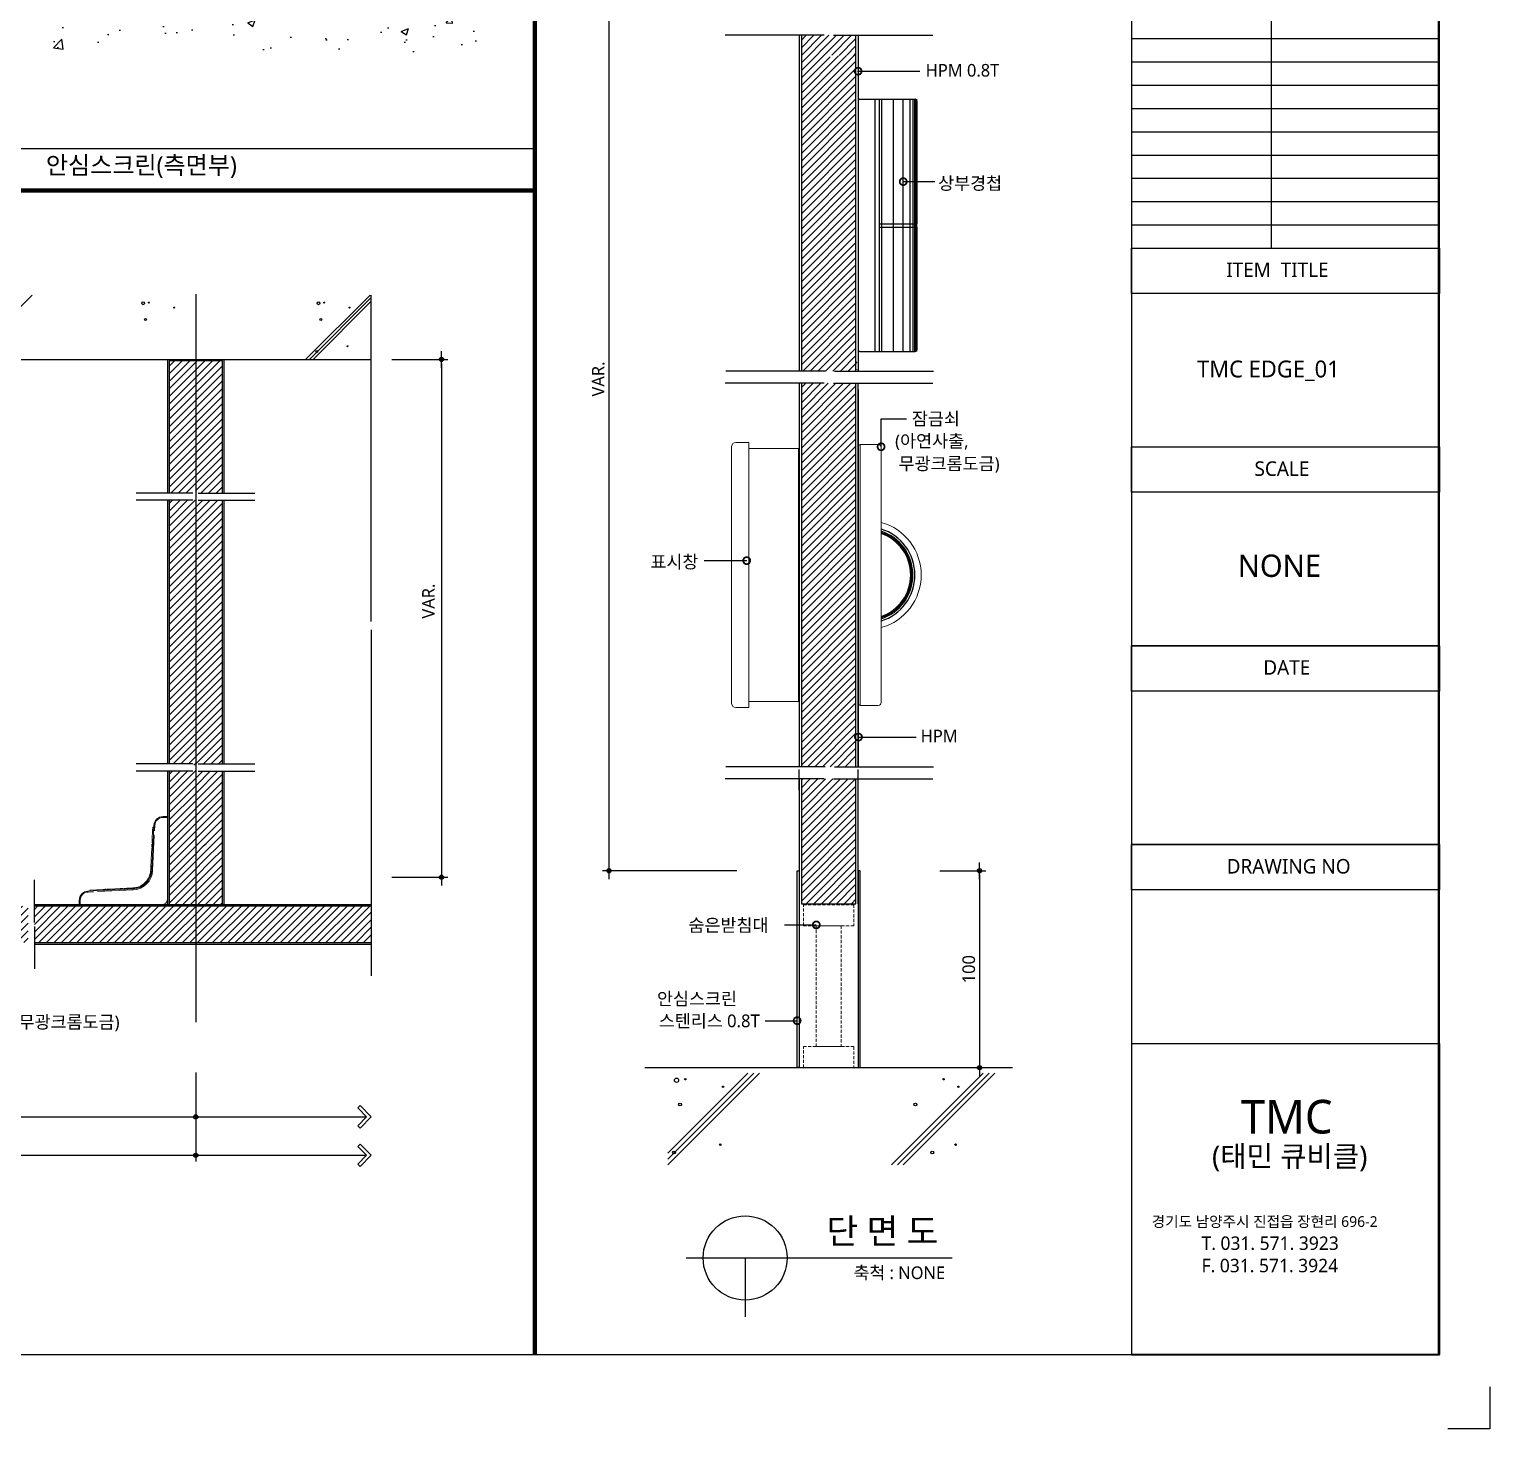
# Model space of a CAD drawing. Extents: x -256 to 8104, y -176 to 5714.
# Drawn here: x 4629 to 8104, y -176 to 3153 of the extents above; entities that cross this region are included whole.
import ezdxf
from ezdxf.enums import TextEntityAlignment as Align

# ---------------------------------------------------------------- set-up
doc = ezdxf.new("R2010")
doc.units = 0
doc.header["$LTSCALE"] = 30
doc.linetypes.add('CEN', pattern=[62, 60, -1, 0, -1])
doc.linetypes.add('HIDDEN', pattern=[0.375, 0.25, -0.125])
doc.layers.get('0').update_dxf_attribs({"linetype": 'CONTINUOUS'})
doc.layers.get('DEFPOINTS').update_dxf_attribs({"linetype": 'CONTINUOUS'})
for name, color, linetype in [('C', 2, 'CONTINUOUS'), ('curior-0Line', 252, 'CONTINUOUS'), ('DIM', 7, 'CONTINUOUS'), ('HAT', 8, 'CONTINUOUS'), ('HID', 9, 'HIDDEN'), ('TIT', 3, 'CONTINUOUS'), ('경첩', 4, 'CONTINUOUS'), ('문자', 3, 'CONTINUOUS'), ('부자재', 4, 'CONTINUOUS'), ('잠금쇠(회전형)', 4, 'CONTINUOUS'), ('중심선', 1, 'CEN'), ('치수', 1, 'CONTINUOUS'), ('판넬', 2, 'CONTINUOUS'), ('해치', 8, 'CONTINUOUS')]:
    doc.layers.add(name, color=color, linetype=linetype)
doc.styles.add('돋움', font='malgun.ttf')
doc.dimstyles.new('10', dxfattribs={"dimscale": 10, "dimtxt": 3, "dimasz": 1, "dimexe": 1.5, "dimexo": 2, "dimgap": 1, "dimtad": 1, "dimdec": 0, "dimlunit": 6, "dimtxsty": '돋움', "dimblk": 'DIMDOT', "dimcen": -1, "dimdle": 1.5, "dimclrt": 3, "dimazin": 3, "dimtfac": 1, "dimtdec": 0, "dimtix": 1, "dimtmove": 2, "dimatfit": 3, "dimldrblk": 'DIMDOT', "dimarcsym": 0})
pattern_1 = [(45, (-3595.196, 5260.556), (-8.980256, 8.980256), [])]
pattern_2 = [(45, (-3655.78, 5352.629), (-8.980256, 8.980256), [])]

# ---------------------------------------------------------------- blocks, each defined once
blk = doc.blocks.new('DIMDOT')
at = {"linetype": 'Continuous'}
blk.add_line((-2, 0), (2, 0), dxfattribs=at)
for radius in [0.5, 0.25]:
    blk.add_circle((0, 0), radius, dxfattribs=at)
blk = doc.blocks.new('*D61')
at = {"layer": 'DEFPOINTS', "color": 0}
for p in [(11058.6, 8926.7), (10734.6, 6587.7), (11058.6, 6587.7)]:
    blk.add_point(p, dxfattribs=at)
at = {"layer": 'DIM', "color": 0, "lineweight": -2, "ltscale": 10}
for p, q in [((11038.6, 8926.7), (10719.6, 8926.7)), ((10734.6, 8916.7), (10734.6, 6597.7)), ((11038.6, 6587.7), (10719.6, 6587.7))]:
    blk.add_line(p, q, dxfattribs=at)
at = {"layer": 'DIM', "color": 0, "lineweight": -2, "xscale": 10, "yscale": 10, "zscale": 10}
for p, rotation in [((10734.6, 8926.7), 90), ((10734.6, 6587.7), 270)]:
    blk.add_blockref('DIMDOT', p, dxfattribs=dict(at, rotation=rotation))
at = {"layer": 'DIM', "color": 3, "insert": (10709.3, 7757.2), "char_height": 30, "attachment_point": 5, "rotation": 90, "style": '돋움'}
blk.add_mtext('VAR.', dxfattribs=at)
blk = doc.blocks.new('A$C13EB2441')
for p, q in [((0.837, 7.375), (0.837, 14.115)), ((0.837, 6.74), (0.837, 0))]:
    blk.add_line(p, q)
blk = doc.blocks.new('_DOTSMALL')
at = {"color": 0, "linetype": 'ByBlock', "const_width": 0.5}
blk.add_lwpolyline([(-0.0625, 0, 1), (0.0625, 0, 1)], format="xyb", close=True, dxfattribs=at)
blk = doc.blocks.new('A$C63EC304E')
at = {"layer": '치수', "color": 1, "xscale": 2.5, "yscale": 2.5, "zscale": 2.5, "rotation": 234.3098741996962}
blk.add_blockref('_DOTSMALL', (0.31, 0.31), dxfattribs=at)
blk = doc.blocks.new('A$C2BC9653E')
at = {"layer": '치수', "xscale": 0.3333333333333333, "yscale": 0.3333333333333333, "zscale": 0.3333333333333333}
blk.add_blockref('A$C63EC304E', (0, 0), dxfattribs=at)
blk = doc.blocks.new('A$C7FC71301')
at = {"layer": '치수', "rotation": 180}
blk.add_blockref('A$C2BC9653E', (0.208, 0.208), dxfattribs=at)
blk = doc.blocks.new('A$C4A20372B')
at = {"layer": '치수'}
blk.add_blockref('A$C7FC71301', (0, 0), dxfattribs=at)
blk = doc.blocks.new('A$C566469F5')
at = {"layer": '치수'}
blk.add_blockref('A$C4A20372B', (0, 0), dxfattribs=at)
blk = doc.blocks.new('A$C7E317CD4')
at = {"layer": '해치', "xscale": 2, "yscale": 2, "zscale": 2}
blk.add_blockref('A$C566469F5', (0, 0), dxfattribs=at)
blk = doc.blocks.new('A$C601D7F27')
at = {"layer": '치수'}
blk.add_blockref('A$C7E317CD4', (0, 0), dxfattribs=at)
blk = doc.blocks.new('A$C38802C08')
at = {"layer": '치수'}
blk.add_blockref('A$C601D7F27', (0, 0), dxfattribs=at)
blk = doc.blocks.new('*D62')
at = {"layer": 'DEFPOINTS', "color": 0}
for p in [(11502.1, 6587.7), (11502.1, 6119.4), (11616.4, 6119.4)]:
    blk.add_point(p, dxfattribs=at)
at = {"layer": 'DIM', "color": 0, "lineweight": -2, "ltscale": 10}
for p, q in [((11522.1, 6587.7), (11631.4, 6587.7)), ((11616.4, 6577.7), (11616.4, 6129.4)), ((11522.1, 6119.4), (11631.4, 6119.4))]:
    blk.add_line(p, q, dxfattribs=at)
at = {"layer": 'DIM', "color": 0, "lineweight": -2, "xscale": 10, "yscale": 10, "zscale": 10}
for p, rotation in [((11616.4, 6587.7), 90), ((11616.4, 6119.4), 270)]:
    blk.add_blockref('DIMDOT', p, dxfattribs=dict(at, rotation=rotation))
at = {"layer": 'DIM', "color": 3, "insert": (11590.8, 6353.6), "char_height": 30, "attachment_point": 5, "rotation": 90, "style": '돋움'}
blk.add_mtext('100', dxfattribs=at)
blk = doc.blocks.new('*D67')
at = {"layer": 'DEFPOINTS', "color": 0}
for p in [(4997.6, 6128.1), (9751.5, 6128.1), (9751.5, 5911)]:
    blk.add_point(p, dxfattribs=at)
at = {"layer": 'DIM', "color": 0, "lineweight": -2, "ltscale": 10}
for p, q in [((4997.6, 6108.1), (4997.6, 5896)), ((9751.5, 6108.1), (9751.5, 5896)), ((5007.6, 5911), (9741.5, 5911))]:
    blk.add_line(p, q, dxfattribs=at)
at = {"layer": 'DIM', "color": 0, "lineweight": -2, "xscale": 10, "yscale": 10, "zscale": 10, "rotation": 180}
blk.add_blockref('DIMDOT', (4997.6, 5911), dxfattribs=at)
at = {"layer": 'DIM', "color": 0, "lineweight": -2, "xscale": 10, "yscale": 10, "zscale": 10}
blk.add_blockref('DIMDOT', (9751.5, 5911), dxfattribs=at)
at = {"layer": 'DIM', "color": 3, "insert": (7374.6, 5940.6), "char_height": 30, "attachment_point": 5, "style": '돋움'}
blk.add_mtext('설계치수', dxfattribs=at)
blk = doc.blocks.new('*D68')
at = {"layer": 'DEFPOINTS', "color": 0}
for p in [(8600.7, 6128.1), (9751.5, 6128.1), (9751.5, 6002.4)]:
    blk.add_point(p, dxfattribs=at)
at = {"layer": 'DIM', "color": 0, "lineweight": -2, "ltscale": 10}
for p, q in [((8600.7, 6108.1), (8600.7, 5987.4)), ((9751.5, 6108.1), (9751.5, 5987.4)), ((8610.7, 6002.4), (9741.5, 6002.4))]:
    blk.add_line(p, q, dxfattribs=at)
at = {"layer": 'DIM', "color": 0, "lineweight": -2, "xscale": 10, "yscale": 10, "zscale": 10, "rotation": 180}
blk.add_blockref('DIMDOT', (8600.7, 6002.4), dxfattribs=at)
at = {"layer": 'DIM', "color": 0, "lineweight": -2, "xscale": 10, "yscale": 10, "zscale": 10}
blk.add_blockref('DIMDOT', (9751.5, 6002.4), dxfattribs=at)
at = {"layer": 'DIM', "color": 3, "insert": (9176.1, 6032.1), "char_height": 30, "attachment_point": 5, "style": '돋움'}
blk.add_mtext('설계치수', dxfattribs=at)
blk = doc.blocks.new('*D70')
at = {"layer": 'DEFPOINTS', "color": 0}
for p in [(10198.4, 7803.8), (10198.4, 6572.4), (10336.2, 6572.4)]:
    blk.add_point(p, dxfattribs=at)
at = {"layer": 'DIM', "color": 0, "lineweight": -2, "ltscale": 10}
for p, q in [((10218.4, 7803.8), (10351.2, 7803.8)), ((10336.2, 7793.8), (10336.2, 6582.4)), ((10218.4, 6572.4), (10351.2, 6572.4))]:
    blk.add_line(p, q, dxfattribs=at)
at = {"layer": 'DIM', "color": 0, "lineweight": -2, "xscale": 10, "yscale": 10, "zscale": 10}
for p, rotation in [((10336.2, 7803.8), 90), ((10336.2, 6572.4), 270)]:
    blk.add_blockref('DIMDOT', p, dxfattribs=dict(at, rotation=rotation))
at = {"layer": 'DIM', "color": 3, "insert": (10305.4, 7229), "char_height": 30, "attachment_point": 5, "rotation": 90, "style": '돋움'}
blk.add_mtext('VAR.', dxfattribs=at)
blk = doc.blocks.new('A$C06B31977')
for p, q in [((1.26, 11.06), (1.26, 21.17)), ((1.26, 10.11), (1.26, 0))]:
    blk.add_line(p, q)
blk = doc.blocks.new('EDGE_01', base_point=(4726.3, 5436.3))
at = {"layer": 'HAT'}
h = blk.add_hatch(dxfattribs=at)
h.set_pattern_fill('ANSI31', color=256, scale=4, style=0)
h.set_pattern_definition(pattern_1)
edge = h.paths.add_edge_path()
edge.add_line((11322.4, 8525.9), (11263, 8525.9))
edge.add_arc((11260.9, 8525.9), 2.08, -54.3099, 0, ccw=False)
edge.add_arc((11260.9, 8525.9), 2.08, 125.6901, 305.6901, ccw=False)
edge.add_arc((11260.9, 8525.9), 2.08, 0, 125.6901, ccw=False)
edge.add_line((11263, 8525.9), (11322.4, 8525.9))
edge.add_line((11322.4, 8525.9), (11322.4, 8574.7))
edge.add_line((11322.4, 8574.7), (11312.2, 8574.7))
edge.add_spline(control_points=[(11309.3, 8566.9), (11310.3, 8569.5), (11311.2, 8572.1), (11312.2, 8574.7)], knot_values=[0, 0, 0, 0, 0.152076, 0.152076, 0.152076, 0.152076], degree=3, periodic=0)
edge.add_line((11312.2, 8574.7), (11257.4, 8574.7))
edge.add_line((11257.4, 8574.7), (11257.4, 7776.1))
edge.add_line((11257.4, 7776.1), (11314.1, 7776.1))
edge.add_spline(control_points=[(11314.1, 7776.1), (11317.3, 7784.9), (11320.3, 7792.7), (11322.4, 7796.5)], knot_values=[0.152076, 0.152076, 0.152076, 0.152076, 0.673721, 0.673721, 0.673721, 0.673721], degree=3, periodic=0)
edge.add_spline(control_points=[(11324.8, 7776.1), (11325.4, 7786.2), (11326.4, 7801.5), (11323.5, 7798.5), (11322.4, 7796.5)], knot_values=[0.673721, 0.673721, 0.673721, 0.673721, 1.332503, 1.60798, 1.60798, 1.60798, 1.60798], degree=3, periodic=0)
edge.add_line((11322.4, 7796.5), (11322.4, 8525.9))
h.paths.add_polyline_path([(11257.4, 8574.7), (11192.4, 8574.7), (11192.4, 7776.1), (11257.4, 7776.1)])
h = blk.add_hatch(dxfattribs=at)
h.set_pattern_fill('ANSI31', color=256, scale=4, style=0)
h.set_pattern_definition(pattern_1)
h.paths.add_polyline_path([(11257.4, 7290.6), (11192.4, 7290.6), (11192.4, 6835.1), (11257.4, 6835.1), (11257.4, 6944.5, -0.567825), (11257.4, 6948.1)])
h.paths.add_polyline_path([(11322.4, 7290.6), (11257.4, 7290.6), (11257.4, 6948.1, -0.582142), (11260.6, 6946.3), (11322.4, 6946.3)])
edge = h.paths.add_edge_path()
edge.add_line((11322.4, 6946.3), (11260.6, 6946.3))
edge.add_arc((11258.5, 6946.3), 2.08, -54.3099, 0, ccw=False)
edge.add_arc((11258.5, 6946.3), 2.08, 239.178, 305.6901, ccw=False)
edge.add_line((11257.4, 6944.5), (11257.4, 6835.1))
edge.add_line((11257.4, 6835.1), (11314.1, 6835.1))
edge.add_spline(control_points=[(11314.1, 6835.1), (11317.3, 6843.8), (11320.3, 6851.7), (11322.4, 6855.5)], knot_values=[0.152076, 0.152076, 0.152076, 0.152076, 0.673721, 0.673721, 0.673721, 0.673721], degree=3, periodic=0)
edge.add_line((11322.4, 6855.5), (11322.4, 6946.3))
h.paths.add_polyline_path([(11257.4, 7747.1), (11192.4, 7747.1), (11192.4, 7290.6), (11257.4, 7290.6)])
edge = h.paths.add_edge_path()
edge.add_line((11322.4, 7747.1), (11312.2, 7747.1))
edge.add_spline(control_points=[(11309.3, 7739.3), (11310.3, 7741.9), (11311.2, 7744.6), (11312.2, 7747.1)], knot_values=[0, 0, 0, 0, 0.152076, 0.152076, 0.152076, 0.152076], degree=3, periodic=0)
edge.add_line((11312.2, 7747.1), (11257.4, 7747.1))
edge.add_line((11257.4, 7747.1), (11257.4, 7290.6))
edge.add_line((11257.4, 7290.6), (11322.4, 7290.6))
edge.add_line((11322.4, 7290.6), (11322.4, 7747.1))
at = {"layer": 'HAT', "transparency": 33554687}
h = blk.add_hatch(dxfattribs=at)
h.set_pattern_fill('ANSI31', color=256, scale=4, style=0)
h.set_pattern_definition(pattern_1)
h.paths.add_polyline_path([(11246.8, 6806.1), (11192.4, 6806.1), (11192.4, 6509.3), (11257.4, 6509.3), (11257.4, 6806.1)])
h.paths.add_polyline_path([(11322.4, 6806.1), (11269.1, 6806.1), (11257.4, 6806.1), (11257.4, 6509.3), (11322.4, 6509.3)])
at = {"layer": '해치'}
h = blk.add_hatch(dxfattribs=at)
h.set_pattern_fill('AR-CONC', color=256, style=0)
h.set_pattern_definition([(50, (7942.97, 7100.55), (182.185, -15.939), [19.05, -209.55]), (355, (7942.97, 7100.55), (-35.243, 191.057), [15.24, -167.64]), (100.451, (7958.15, 7099.22), (146.943, 175.117), [16.19, -178.09]), (46.184, (7942.97, 7151.35), (271.079, -42.042), [28.575, -314.325]), (96.636, (7965.56, 7147.84), (237.404, 247.426), [24.285, -267.135]), (351.184, (7942.97, 7151.35), (237.405, 247.425), [22.86, -251.46]), (21, (7968.37, 7138.65), (151.615, -102.2655), [19.05, -209.55]), (326, (7968.37, 7138.65), (61.802, 184.188), [15.24, -167.64]), (71.4514, (7981, 7130.12), (213.416, 81.923), [16.19, -178.09]), (37.5, (7942.97, 7100.545), (3.0886, 84.555), [0, -165.608, 0, -170.18, 0, -168.275]), (7.5, (7942.97, 7100.545), (66.8197, 100.1806), [0, -97.028, 0, -161.798, 0, -64.135]), (327.5, (7886.33, 7100.545), (135.5906, -5.7287), [0, -63.5, 0, -198.12, 0, -262.89]), (317.5, (7860.93, 7100.55), (148.129, 25.4265), [0, -82.55, 0, -131.572, 0, -186.69])])
h.paths.add_polyline_path([(10422.5, 8534.3), (10422.5, 8637.3), (9372.4, 8637.3), (9372.4, 8534.3)])
h = blk.add_hatch(dxfattribs=at)
h.set_pattern_fill('ANSI31', color=256, scale=4, style=0)
h.set_pattern_definition([(45, (-266558.86, -50643.982), (-8.9802561, 8.9802561), [])])
edge = h.paths.add_edge_path()
edge.add_line((9751.5, 7800.5), (9689.1, 7800.5))
edge.add_line((9689.1, 7800.5), (9688.2, 7799.6))
edge.add_line((9688.2, 7799.6), (9688.2, 7699.2))
edge.add_line((9688.2, 7699.2), (9731.1, 7699.2))
edge.add_line((9731.1, 7699.2), (9731.1, 7657.6))
edge.add_line((9731.1, 7657.6), (9688.2, 7657.6))
edge.add_line((9688.2, 7657.6), (9688.2, 7485.9))
edge.add_line((9688.2, 7485.9), (9744.8, 7485.9))
edge.add_spline(control_points=[(9744.8, 7485.9), (9747.6, 7493.6), (9753.6, 7508.9), (9749.7, 7478), (9751.3, 7475.5), (9751.5, 7475.5)], knot_values=[0.456227, 0.456227, 0.456227, 0.456227, 2.847595, 6.178025, 6.737145, 6.737145, 6.737145, 6.737145], degree=3, periodic=0)
edge.add_spline(control_points=[(9751.2, 7475.7), (9751.3, 7478.7), (9751.3, 7481.5), (9750.8, 7481.8), (9750.7, 7481.8)], knot_values=[0.891967, 0.891967, 0.891967, 0.891967, 1.280656, 1.337888, 1.337888, 1.337888, 1.337888], degree=3, periodic=0)
edge.add_line((9751.5, 7475.5), (9751.5, 7800.5))
edge = h.paths.add_edge_path()
edge.add_line((9814.9, 7800.5), (9751.5, 7800.5))
edge.add_line((9751.5, 7800.5), (9751.5, 7475.5))
edge.add_spline(control_points=[(9751.5, 7475.5), (9752.7, 7475.3), (9754.9, 7479.6), (9757.6, 7485.9)], knot_values=[6.737145, 6.737145, 6.737145, 6.737145, 8.913909, 8.913909, 8.913909, 8.913909], degree=3, periodic=0)
edge.add_spline(control_points=[(9757.6, 7485.9), (9759.6, 7490.7), (9762, 7496.7), (9764.3, 7502.7)], knot_values=[8.913909, 8.913909, 8.913909, 8.913909, 10.573873, 10.573873, 10.573873, 10.573873], degree=3, periodic=0)
edge.add_line((9757.6, 7485.9), (9814.9, 7485.9))
edge.add_line((9814.9, 7485.9), (9814.9, 7657.6))
edge.add_line((9814.9, 7657.6), (9772, 7657.6))
edge.add_line((9772, 7657.6), (9772, 7699.2))
edge.add_line((9772, 7699.2), (9814.9, 7699.2))
edge.add_line((9814.9, 7699.2), (9814.9, 7800.5))
h.paths.add_polyline_path([(9814.9, 7699.2), (9772, 7699.2), (9772, 7657.6), (9814.9, 7657.6)], flags=16)
h.paths.add_polyline_path([(9731.1, 7699.2), (9688.2, 7699.2), (9688.2, 7657.6), (9731.1, 7657.6)], flags=16)
h = blk.add_hatch(dxfattribs=at)
h.set_pattern_fill('ANSI31', color=256, scale=4, style=0)
h.set_pattern_definition([(45, (9751.543, 7155.466), (-8.98026, 8.98026), [])])
h.paths.add_polyline_path([(9814.9, 7468.8), (9688.2, 7468.8), (9688.2, 6842.1), (9814.9, 6842.1)])
at = {"layer": '해치', "transparency": 33554687}
h = blk.add_hatch(dxfattribs=at)
h.set_pattern_fill('ANSI31', color=256, scale=4)
h.set_pattern_definition(pattern_2)
edge = h.paths.add_edge_path()
edge.add_spline(control_points=[(9751.5, 6814.6), (9751.3, 6814.6), (9750.2, 6816.4), (9751, 6826.3), (9751.2, 6831.9)], knot_values=[1.337888, 1.337888, 1.337888, 1.337888, 1.524261, 2.245715, 2.245715, 2.245715, 2.245715], degree=3, periodic=0)
edge.add_spline(control_points=[(9751.5, 6831.7), (9751.3, 6831.7), (9749.7, 6834.2), (9753.6, 6865.1), (9747.6, 6849.8), (9744.8, 6842.1)], knot_values=[0.152076, 0.152076, 0.152076, 0.152076, 0.338449, 1.448592, 2.245715, 2.245715, 2.245715, 2.245715], degree=3, periodic=0)
edge.add_spline(control_points=[(9751.2, 6831.9), (9751.3, 6834.9), (9751.3, 6837.7), (9750.8, 6838), (9750.7, 6838)], knot_values=[0.891967, 0.891967, 0.891967, 0.891967, 1.280656, 1.337888, 1.337888, 1.337888, 1.337888], degree=3, periodic=0)
edge.add_spline(control_points=[(9750.7, 6838), (9749.7, 6838.1), (9747.4, 6832.1), (9744.8, 6825)], knot_values=[0.152076, 0.152076, 0.152076, 0.152076, 0.891967, 0.891967, 0.891967, 0.891967], degree=3, periodic=0)
edge.add_spline(control_points=[(9743.2, 6820.5), (9743.7, 6822), (9744.2, 6823.6), (9744.8, 6825)], knot_values=[0, 0, 0, 0, 0.152076, 0.152076, 0.152076, 0.152076], degree=3, periodic=0)
edge.add_line((9744.8, 6825), (9688.2, 6825))
edge.add_line((9688.2, 6825), (9688.2, 6652.6))
edge.add_line((9688.2, 6652.6), (9732.9, 6652.6))
edge.add_line((9732.9, 6652.6), (9732.9, 6611))
edge.add_line((9732.9, 6611), (9688.2, 6611))
edge.add_line((9688.2, 6611), (9688.2, 6506.8))
edge.add_line((9688.2, 6506.8), (9751.5, 6506.8))
edge.add_line((9751.5, 6506.8), (9751.5, 6814.5))
h.paths.add_polyline_path([(9814.9, 6652.6), (9770.1, 6652.6), (9770.1, 6611), (9814.9, 6611)])
h.paths.add_polyline_path([(9732.9, 6652.6), (9688.2, 6652.6), (9688.2, 6611), (9732.9, 6611)], flags=16)
h = blk.add_hatch(dxfattribs=at)
h.set_pattern_fill('ANSI31', color=256, scale=4)
h.set_pattern_definition(pattern_2)
h.paths.add_polyline_path([(9814.9, 6764), (9751.5, 6764), (9751.5, 6506.8), (9814.9, 6506.8), (9814.9, 6611), (9770.1, 6611), (9770.1, 6652.6), (9814.9, 6652.6)])
edge = h.paths.add_edge_path()
edge.add_line((9814.9, 6825), (9757.6, 6825))
edge.add_spline(control_points=[(9757.6, 6825), (9754.9, 6818.7), (9752.7, 6814.4), (9751.5, 6814.6)], knot_values=[2.245715, 2.245715, 2.245715, 2.245715, 2.971303, 2.971303, 2.971303, 2.971303], degree=3, periodic=0)
edge.add_line((9751.5, 6814.6), (9751.5, 6764))
edge.add_line((9751.5, 6764), (9814.9, 6764))
edge.add_line((9814.9, 6764), (9814.9, 6825))
h = blk.add_hatch(dxfattribs=at)
h.set_pattern_fill('ANSI31', color=256, scale=4, style=0)
h.set_pattern_definition(pattern_2)
h.paths.add_polyline_path([(9367.6, 6455.2), (9367.6, 6464.7), (9367.6, 6503.4), (9751.5, 6503.4), (9751.5, 6416.8), (9367.6, 6416.8)])
edge = h.paths.add_edge_path()
edge.add_line((9353, 6455.2), (9353, 6464.7))
edge.add_line((9353, 6464.7), (9353, 6503.4))
edge.add_line((9353, 6503.4), (8720.5, 6503.4))
edge.add_line((8720.5, 6503.4), (8720.5, 6462.2))
edge.add_arc((8720.5, 6460.1), 2.08, -35.6901, 90, ccw=False)
edge.add_arc((8720.5, 6460.1), 2.08, 270, 324.3099, ccw=False)
edge.add_line((8720.5, 6458), (8720.5, 6416.8))
edge.add_line((8720.5, 6416.8), (9353, 6416.8))
edge.add_line((9353, 6416.8), (9353, 6455.2))
h.paths.add_polyline_path([(8595.7, 6503.4), (8595.7, 6416.8), (8720.5, 6416.8), (8720.5, 6458, -0.610943), (8718.9, 6461.3, -0.241509), (8720.5, 6462.2), (8720.5, 6503.4)])
h.paths.add_polyline_path([(10169.2, 6503.4), (9751.5, 6503.4), (9751.5, 6416.8), (10169.2, 6416.8)])
at = {"color": 8}
blk.add_line((9173, 8305.6), (10558.3, 8305.6), dxfattribs=at)
for p, q in [((10169.2, 7180.2), (10169.2, 7956.9)), ((4997.6, 7803.8), (10169.2, 7803.8)), ((9744.9, 7485.9), (9610.1, 7485.9)), ((9757.6, 7485.9), (9892.4, 7485.9)), ((10169.2, 7161.1), (10169.2, 6337.8)), ((9744.9, 6842.1), (9610.1, 6842.1)), ((9757.6, 6842.1), (9892.4, 6842.1)), ((10820.3, 6119.4), (11694.6, 6119.4))]:
    blk.add_line(p, q)
at = {"color": 2}
for p, q in [((12830.4, 5360.6), (12830.4, 5260.6)), ((12830.4, 5360.6), (12830.4, 5260.6)), ((12830.4, 5360.6), (12830.4, 5260.6)), ((12830.4, 5260.6), (12730.4, 5260.6)), ((12830.4, 5260.6), (12730.4, 5260.6)), ((12830.4, 5260.6), (12730.4, 5260.6))]:
    blk.add_line(p, q, dxfattribs=at)
for points in [[(4725.6, 10974.7), (11977.9, 10974.7), (11977.9, 5436.4), (4725.6, 5436.4)], [(4725.6, 10974.7), (11977.9, 10974.7), (11977.9, 5436.4), (4725.6, 5436.4)], [(4725.6, 10974.7), (12707.5, 10974.7), (12707.5, 5436.4), (4725.6, 5436.4)], [(11182.4, 6587.7), (11187.4, 6587.7), (11187.4, 6119.4), (11182.4, 6119.4)], [(11332.4, 6587.7), (11327.4, 6587.7), (11327.4, 6119.4), (11332.4, 6119.4)]]:
    blk.add_lwpolyline(points, close=True, dxfattribs=at)
at = {"color": 8, "const_width": 10}
for points in [[(10558.3, 5436.4), (10558.3, 10974.7)], [(4773.7, 8205.6), (10558.3, 8205.6)]]:
    blk.add_lwpolyline(points, dxfattribs=at)
at = {"layer": 'C'}
for p, q in [((11192.4, 8574.7), (11192.4, 7776.1)), ((11322.4, 7776.1), (11322.4, 8574.7)), ((11192.4, 7747.1), (11192.4, 6835.1)), ((11322.4, 6835.1), (11322.4, 7747.1)), ((11192.4, 6806.1), (11192.4, 6509.3)), ((11322.4, 6509.3), (11322.4, 6806.1)), ((10169.2, 6503.4), (9367.6, 6503.4)), ((11192.4, 6509.3), (11322.4, 6509.3)), ((9367.6, 6416.8), (10169.2, 6416.8))]:
    blk.add_line(p, q, dxfattribs=at)
at = {"layer": 'curior-0Line'}
for p, q in [((11977.9, 10974.7), (11977.9, 5437.2)), ((12310.5, 8622.3), (12310.5, 8068.5)), ((11978.3, 8566.9), (12710.4, 8566.9)), ((11978.3, 8511.5), (12710.4, 8511.5)), ((11978.3, 8456.1), (12710.4, 8456.1)), ((11978.3, 8400.8), (12710.4, 8400.8)), ((11978.3, 8345.4), (12710.4, 8345.4)), ((11978.3, 8290), (12710.4, 8290)), ((11978.3, 8234.6), (12710.4, 8234.6)), ((11978.3, 8179.3), (12710.4, 8179.3)), ((11978.3, 8123.9), (12710.4, 8123.9)), ((11978.3, 8068.5), (12710.4, 8068.5))]:
    blk.add_line(p, q, dxfattribs=at)
for points in [[(12710.4, 10974.7), (11977.9, 10974.7), (11977.9, 5436.4), (12710.4, 5436.4)], [(11978.3, 8068.5), (12710.4, 8068.5), (12710.4, 7960.8), (11978.3, 7960.8)], [(11978.3, 7595.6), (12710.4, 7595.6), (12710.4, 7487.9), (11978.3, 7487.9)], [(11978.3, 6649.8), (12710.4, 6649.8), (12710.4, 7122.7), (11978.3, 7122.7)], [(11978.3, 7122.7), (12710.4, 7122.7), (12710.4, 7015), (11978.3, 7015)], [(11978.3, 6176.9), (12710.4, 6176.9), (12710.4, 6649.8), (11978.3, 6649.8)], [(11978.3, 6649.8), (12710.4, 6649.8), (12710.4, 6542.1), (11978.3, 6542.1)], [(12710.4, 5437.2), (11978.6, 5437.2), (11978.6, 6176.9), (12710.4, 6176.9)]]:
    blk.add_lwpolyline(points, close=True, dxfattribs=at)
at = {"layer": 'DIM', "ltscale": 10}
for p, q in [((10136.8, 6023.5), (10142.5, 6029.2)), ((10157.8, 6002.4), (10136.8, 6023.5)), ((10169.2, 6002.4), (10142.5, 6029.2)), ((9751.5, 6002.4), (10157.8, 6002.4)), ((10157.8, 6002.4), (10136.8, 5981.4)), ((10136.8, 5981.4), (10142.5, 5975.7)), ((10169.2, 6002.4), (10142.5, 5975.7)), ((9751.5, 5911), (10157.8, 5911)), ((10136.8, 5932), (10142.5, 5937.8)), ((10157.8, 5911), (10136.8, 5932)), ((10157.8, 5911), (10136.8, 5889.9)), ((10169.2, 5911), (10142.5, 5937.8)), ((10169.2, 5911), (10142.5, 5884.2)), ((10136.8, 5889.9), (10142.5, 5884.2))]:
    blk.add_line(p, q, dxfattribs=at)
at = {"layer": 'HAT'}
for radius, start, end in [(114.6, 287.404, 72.596), (109.6, 288.2251, 71.7749), (106.6, 288.7568, 71.2432), (104.6, 289.1292, 70.8708)]:
    blk.add_arc((11348.1, 7291.1), radius, start, end, dxfattribs=at)
at = {"layer": 'HID', "lineweight": 15}
for points in [[(11197.4, 6506.9), (11317.4, 6506.9), (11317.4, 6456.9), (11197.4, 6456.9)], [(11227.4, 6456.9), (11287.4, 6456.9), (11287.4, 6169.4), (11227.4, 6169.4)], [(11197.4, 6169.4), (11317.4, 6169.4), (11317.4, 6119.4), (11197.4, 6119.4)]]:
    blk.add_lwpolyline(points, close=True, dxfattribs=at)
at = {"layer": 'TIT', "color": 7}
for p, q in [((10918.7, 5666.8), (11551.4, 5666.8)), ((11059, 5666.8), (11059, 5526.8))]:
    blk.add_line(p, q, dxfattribs=at)
blk.add_circle((11058.7, 5666.8), 100, dxfattribs=at)
at = {"layer": '경첩', "color": 4, "linetype": 'Continuous', "lineweight": 15}
for p, q in [((9673.6, 6714.4), (9673.6, 6716.8)), ((9684.2, 6716.8), (9673.6, 6716.8)), ((9673.6, 6714.4), (9684.2, 6714.4)), ((9684.2, 6714.4), (9684.2, 6716.8)), ((9684.2, 6694.4), (9684.2, 6714.4)), ((9650.6, 6672.5), (9646.6, 6588.8)), ((9648.8, 6685.7), (9647.7, 6660.5)), ((9648.8, 6685.7), (9651.1, 6683.5)), ((9649.9, 6691.3), (9651.4, 6689.8)), ((9651.7, 6695.9), (9650.6, 6672.5)), ((9653.4, 6682.3), (9654, 6695.8)), ((9684.2, 6691.1), (9684.2, 6693.4)), ((9684.2, 6691.1), (9684.2, 6520.8)), ((9646.8, 6641.6), (9645.5, 6614.8)), ((9646.8, 6641.6), (9649, 6639.3)), ((9647.2, 6651), (9646.9, 6644.7)), ((9646.9, 6644.7), (9649.1, 6642.5)), ((9647.2, 6651), (9649.4, 6648.8)), ((9647.4, 6654.2), (9649.6, 6651.9)), ((9647.7, 6660.5), (9649.9, 6658.2)), ((9648.9, 6588.7), (9652.9, 6672.4)), ((9645.2, 6608.5), (9644.8, 6600)), ((9645.2, 6608.5), (9647.4, 6606.3)), ((9645.5, 6614.7), (9645.3, 6610.8)), ((9645.3, 6610.8), (9647.5, 6608.5)), ((9645.5, 6614.8), (9647.7, 6612.6)), ((9645.5, 6614.7), (9647.7, 6612.5)), ((9639.1, 6570.1), (9640.8, 6568.3)), ((9640.2, 6572.3), (9641.9, 6570.5)), ((9641.7, 6576), (9643.5, 6574.2)), ((9645.1, 6578.9), (9643.1, 6580.9)), ((9643.2, 6580.9), (9645.1, 6579)), ((9643.8, 6584.4), (9645.9, 6582.3)), ((9644.1, 6586.4), (9646.2, 6584.3)), ((9644.6, 6594.9), (9644.3, 6588.9)), ((9644.8, 6599), (9644.6, 6595.9)), ((9644.6, 6595.9), (9646.8, 6593.6)), ((9644.6, 6595.9), (9644.6, 6594.9)), ((9644.6, 6594.9), (9646.8, 6592.7)), ((9644.8, 6600), (9647, 6597.7)), ((9644.8, 6600), (9644.8, 6599)), ((9644.8, 6599), (9647, 6596.8)), ((9518.4, 6540.4), (9495.1, 6539.3)), ((9495.2, 6537), (9508.7, 6537.6)), ((9499.7, 6541.1), (9500.5, 6541.9)), ((9499.7, 6541.1), (9501.2, 6539.6)), ((9530.5, 6543.3), (9500.5, 6541.9)), ((9602.2, 6544.4), (9518.4, 6540.4)), ((9518.6, 6538.1), (9602.3, 6542)), ((9530.5, 6543.3), (9532.7, 6541.1)), ((9536.8, 6543.6), (9539, 6541.4)), ((9540, 6543.8), (9542.2, 6541.5)), ((9571.5, 6545.3), (9546.3, 6544.1)), ((9546.3, 6544.1), (9548.5, 6541.8)), ((9571.5, 6545.3), (9573.7, 6543)), ((9577.8, 6545.6), (9580, 6543.3)), ((9580.9, 6545.7), (9583.2, 6543.5)), ((9599.8, 6546.6), (9587.2, 6546)), ((9587.2, 6546), (9589.5, 6543.8)), ((9602.1, 6546.7), (9599.8, 6546.6)), ((9599.8, 6546.6), (9602.1, 6544.4)), ((9611.5, 6548.2), (9613.4, 6546.3)), ((9616.4, 6549.8), (9618.2, 6548)), ((9618.7, 6550.8), (9620.5, 6549.1)), ((9623, 6553.1), (9624.7, 6551.4)), ((9625, 6554.4), (9626.7, 6552.7)), ((9635.2, 6564), (9636.9, 6562.4)), ((9636.6, 6566), (9638.3, 6564.3)), ((9476.5, 6517.4), (9474.2, 6517.4)), ((9474.2, 6517.4), (9474.2, 6506.8)), ((9474.2, 6506.8), (9476.5, 6506.8)), ((9476.5, 6506.8), (9476.5, 6517.4)), ((9476.5, 6506.8), (9496.6, 6506.8)), ((9497.5, 6506.8), (9499.9, 6506.8)), ((9670.2, 6506.8), (9499.9, 6506.8))]:
    blk.add_line(p, q, dxfattribs=at)
at = {"layer": '경첩', "color": 4, "linetype": 'Continuous', "lineweight": 15, "flags": 128}
for points in [[(9649.1, 6690.5), (9649, 6689.5), (9649, 6688.3), (9648.9, 6687), (9648.8, 6685.7)], [(9649.1, 6690.5), (9649.2, 6690.6), (9649.4, 6690.8), (9649.5, 6690.9), (9649.7, 6691.1), (9649.8, 6691.1), (9649.8, 6691.2), (9649.9, 6691.2), (9649.9, 6691.3)], [(9650.6, 6672.5), (9650.6, 6672.5), (9650.7, 6672.5), (9651, 6672.5), (9651.2, 6672.5), (9651.6, 6672.5), (9652, 6672.5), (9652.4, 6672.5), (9652.9, 6672.4)], [(9654, 6695.8), (9653.5, 6695.8), (9653.1, 6695.8), (9652.7, 6695.8), (9652.3, 6695.8), (9652.1, 6695.9), (9651.8, 6695.9), (9651.7, 6695.9), (9651.7, 6695.9)], [(9647.7, 6660.5), (9647.6, 6659.2), (9647.5, 6658.1), (9647.5, 6657), (9647.4, 6656), (9647.4, 6655.2), (9647.4, 6654.7), (9647.4, 6654.3), (9647.4, 6654.2)], [(9645.3, 6610.8), (9645.3, 6610.1), (9645.2, 6609.3), (9645.2, 6608.5)], [(9645.5, 6614.8), (9645.5, 6614.8), (9645.5, 6614.7)], [(9643.2, 6580.9), (9643.2, 6580.9), (9643.2, 6580.9)], [(9644.1, 6586.4), (9643.9, 6584.9), (9643.8, 6584.4)], [(9646.6, 6588.8), (9646.7, 6588.8), (9646.8, 6588.8), (9647, 6588.8), (9647.3, 6588.8), (9647.6, 6588.7), (9648.1, 6588.7), (9648.5, 6588.7), (9648.9, 6588.7)], [(9495.2, 6537), (9495.2, 6537.5), (9495.2, 6537.9), (9495.2, 6538.3), (9495.1, 6538.6), (9495.1, 6538.9), (9495.1, 6539.1), (9495.1, 6539.3), (9495.1, 6539.3)], [(9518.4, 6540.4), (9518.4, 6540.4), (9518.5, 6540.2), (9518.5, 6540), (9518.5, 6539.7), (9518.5, 6539.4), (9518.5, 6539), (9518.5, 6538.6), (9518.6, 6538.1)], [(9536.8, 6543.6), (9536.7, 6543.6), (9536.3, 6543.6), (9535.8, 6543.6), (9535, 6543.5), (9534, 6543.5), (9532.9, 6543.4), (9531.7, 6543.4), (9530.5, 6543.3)], [(9546.3, 6544.1), (9545.2, 6544), (9544.1, 6544), (9543.1, 6543.9), (9542.2, 6543.9), (9541.4, 6543.8), (9540.8, 6543.8), (9540.3, 6543.8), (9540.1, 6543.8), (9540, 6543.8)], [(9577.8, 6545.6), (9577.7, 6545.6), (9577.3, 6545.5), (9576.7, 6545.5), (9575.9, 6545.5), (9575, 6545.4), (9573.9, 6545.4), (9572.7, 6545.3), (9571.5, 6545.3)], [(9587.2, 6546), (9586, 6545.9), (9584.8, 6545.9), (9583.7, 6545.8), (9582.8, 6545.8), (9582, 6545.8), (9581.4, 6545.7), (9581.1, 6545.7), (9580.9, 6545.7)], [(9602.2, 6544.4), (9602.2, 6544.3), (9602.2, 6544.2), (9602.2, 6544), (9602.2, 6543.7), (9602.2, 6543.3), (9602.3, 6542.9), (9602.3, 6542.5), (9602.3, 6542)]]:
    blk.add_lwpolyline(points, dxfattribs=at)
at = {"layer": '경첩', "color": 4, "linetype": 'Continuous', "lineweight": 15}
for centre, radius, start, end in [((9673.6, 6694.8), 21.9, 90, 177.3017), ((9673.6, 6694.8), 19.6, 90, 177.3017), ((9600, 6591), 46.7, 272.6983, 357.3017), ((9600, 6591), 49, 272.6983, 357.3017), ((9600, 6591), 44.3, 325.6151, 331.8264), ((9600, 6591), 44.3, 335.0052, 340.234), ((9600, 6591), 44.3, 340.234, 346.7569), ((9600, 6591), 44.3, 346.8377, 351.3944), ((9600, 6591), 44.3, 354.0912, 357.3017), ((9496.1, 6517.4), 21.9, 92.6983, 180), ((9496.1, 6517.4), 19.6, 92.6983, 180), ((9600, 6591), 44.3, 272.6983, 285), ((9600, 6591), 44.3, 284.9998, 291.7506), ((9600, 6591), 44.3, 294.9948, 301.2998), ((9600, 6591), 44.3, 301.2991, 304.3858), ((9600, 6591), 44.3, 304.3849, 322.5608), ((9600, 6591), 44.3, 322.5612, 325.6145), ((9670.2, 6520.8), 14, 270, 0)]:
    blk.add_arc(centre, radius, start, end, dxfattribs=at)
at = {"layer": '부자재'}
for p, q in [((11327.4, 8418.7), (11327.4, 7826.7)), ((11331.4, 8422.7), (11463.4, 8422.7)), ((11367.4, 8422.7), (11367.4, 7822.7)), ((11377.5, 8422.7), (11377.5, 7822.7)), ((11467.4, 8418.7), (11467.4, 8126.7)), ((11377.5, 8126.7), (11467.4, 8126.7)), ((11377.5, 8118.7), (11467.4, 8118.7)), ((11466.2, 8126.7), (11466.2, 8118.7)), ((11467.4, 8118.7), (11467.4, 7826.7)), ((11331.4, 7822.7), (11463.4, 7822.7))]:
    blk.add_line(p, q, dxfattribs=at)
for centre, start, end in [((11331.4, 8418.7), 90, 180), ((11463.4, 8418.7), 0, 90), ((11331.4, 7826.7), 180, 270), ((11463.4, 7826.7), 270, 0)]:
    blk.add_arc(centre, 4, start, end, dxfattribs=at)
at = {"layer": '잠금쇠(회전형)', "linetype": 'Continuous', "lineweight": 15}
for p, q in [((11026.5, 7597.1), (11026.5, 6985.2)), ((11036.5, 7606.1), (11067.4, 7606.1)), ((11067.4, 7606.1), (11067.4, 6976.1)), ((11185.5, 7591.9), (11067.4, 7591.9)), ((11185.5, 7591.9), (11185.5, 6990.4)), ((11187.4, 6993.2), (11187.4, 7589)), ((11327.4, 7596.1), (11327.4, 6981.1)), ((11332.4, 7601.1), (11375.4, 7601.1)), ((11332.4, 6981.1), (11332.4, 7601.1)), ((11382.4, 7594.1), (11382.4, 6988.1)), ((11441.2, 7174.7), (11441.2, 7174.6)), ((11185.5, 6990.4), (11067.4, 6990.4)), ((11067.4, 6976.1), (11036.5, 6976.1)), ((11375.4, 6981.1), (11332.4, 6981.1))]:
    blk.add_line(p, q, dxfattribs=at)
for centre, radius, start, end in [((11036.5, 7596.1), 10, 90, 174.5584), ((11184.4, 7589), 3, 0, 69.2996), ((11332.4, 7596.1), 5, 90, 180), ((11375.4, 7594.1), 7, 0, 90), ((11348.1, 7291.1), 129.6, 285.3368, 74.6632), ((11184.4, 6993.2), 3, 290.7004, 0), ((11332.4, 6986.1), 5, 180, 270), ((11375.4, 6988.1), 7, 270, 0), ((11036.5, 6986.1), 10, 185.4416, 270)]:
    blk.add_arc(centre, radius, start, end, dxfattribs=at)
at = {"layer": '중심선'}
blk.add_line((9751.5, 7959.2), (9751.5, 6227.4), dxfattribs=at)
at = {"layer": '치수'}
for p, q in [((11326.4, 8489.3), (11474.5, 8489.3)), ((11433.9, 8226.8), (11510.4, 8226.8)), ((11382.2, 7596), (11382.2, 7662.9)), ((11382.2, 7662.9), (11442.4, 7662.9)), ((11062.4, 7325.2), (10961, 7325.2)), ((11327.4, 6905.6), (11465.7, 6905.6)), ((11152, 6458.9), (11228, 6458.9)), ((11106.4, 6231.1), (11182.4, 6231.1))]:
    blk.add_line(p, q, dxfattribs=at)
at = {"layer": '판넬', "color": 1}
for p, q in [((11187.4, 8574.7), (11187.4, 7776.1)), ((11327.4, 8574.7), (11327.4, 7776.1)), ((11187.4, 8542.4), (11187.4, 7822.4)), ((11327.4, 8542.4), (11327.4, 7822.4)), ((9684.2, 7803.8), (9684.2, 7485.9)), ((9818.9, 7485.9), (9818.9, 7803.8)), ((11187.4, 7747.1), (11187.4, 6835.1)), ((11327.4, 6835.1), (11327.4, 7747.1)), ((11327.4, 7732.2), (11327.4, 6835.1)), ((9684.2, 7468.8), (9684.2, 7153.2)), ((9818.9, 7153.2), (9818.9, 7468.8)), ((9684.2, 7153.2), (9684.2, 6842.1)), ((9818.9, 6842.1), (9818.9, 7153.2)), ((9684.2, 6825), (9684.2, 6506.8)), ((9818.9, 6506.8), (9818.9, 6825)), ((11187.4, 6779), (11187.4, 6828.4)), ((11327.4, 6779), (11327.4, 6828.4)), ((11187.4, 6806.1), (11187.4, 6509.3)), ((11327.4, 6509.3), (11327.4, 6806.1)), ((10169.2, 6506.8), (9367.6, 6506.8)), ((9367.6, 6413.4), (10169.2, 6413.4))]:
    blk.add_line(p, q, dxfattribs=at)
at = {"layer": '판넬'}
for p, q in [((9688.2, 7800.5), (9688.2, 7485.9)), ((9814.9, 7800.5), (9688.2, 7800.5)), ((9814.9, 7485.9), (9814.9, 7800.5)), ((9688.2, 7468.8), (9688.2, 7153.2)), ((9814.9, 7153.2), (9814.9, 7468.8)), ((9688.2, 7153.2), (9688.2, 6842.1)), ((9814.9, 6842.1), (9814.9, 7153.2)), ((9688.2, 6825), (9688.2, 6506.8)), ((9814.9, 6506.8), (9814.9, 6825))]:
    blk.add_line(p, q, dxfattribs=at)
at = {"layer": '해치'}
for p, q in [((11383.6, 7822.7), (11383.6, 8422.7)), ((11411.6, 7822.7), (11411.6, 8422.7)), ((11434.3, 7822.7), (11434.3, 8422.7)), ((11451, 7822.7), (11451, 8422.7)), ((11458.5, 7822.7), (11458.5, 8422.7)), ((11462.3, 7822.7), (11462.3, 8422.7)), ((11464.9, 7822.7), (11464.9, 8422.7)), ((11466.4, 7822.7), (11466.4, 8422.7)), ((11466.9, 8126.7), (11466.9, 8422.7)), ((11467.2, 8126.7), (11467.2, 8422.7)), ((11466.9, 7822.7), (11466.9, 8118.7)), ((11467.2, 7822.7), (11467.2, 8118.7)), ((9209, 7803.8), (9362.2, 7956.9)), ((10013, 7803.8), (10166.1, 7956.9)), ((10030.6, 7803.8), (10169.2, 7942.4)), ((10875, 5915.8), (11065.2, 6106)), ((10875, 5888), (11093.1, 6106)), ((11407.1, 5888), (11625.2, 6106)), ((11434.9, 5888), (11653, 6106))]:
    blk.add_line(p, q, dxfattribs=at)
at = {"layer": '해치', "color": 2}
for p, q in [((10021.8, 7803.8), (10169.2, 7951.3)), ((10875, 5901.9), (11079.1, 6106)), ((11421, 5888), (11639.1, 6106))]:
    blk.add_line(p, q, dxfattribs=at)
at = {"layer": '해치'}
for centre, radius in [((9626.4, 7937.4), 3.36), ((9640.2, 7938.9), 1.12), ((9700.2, 7927), 1.12), ((10043.4, 7937.4), 3.36), ((10057.3, 7938.9), 1.12), ((10117.3, 7927), 1.12), ((9631.9, 7899), 2.24), ((10049, 7899), 2.24), ((10039.4, 7822.9), 2.24), ((10112.9, 7835.2), 1.12), ((10895.4, 6089.4), 5.04), ((10916.2, 6091.8), 1.68), ((11530.9, 6091.8), 1.68), ((11006.2, 6073.9), 1.68), ((11566.1, 6073.9), 1.68), ((10903.8, 6031.9), 3.36), ((11463.7, 6031.9), 3.36), ((10889.4, 5917.8), 3.36), ((10999.5, 5936.3), 1.68), ((11504, 5917.8), 3.36), ((11559.4, 5936.3), 1.68)]:
    blk.add_circle(centre, radius, dxfattribs=at)
at = {"rotation": 270}
for p, xscale, yscale, zscale in [((11010.9, 8604), 35, 35, 35), ((11012.9, 7805.4), 35, 35, 35), ((11010.9, 7776.4), 35, 35, 35), ((9610.1, 7485.5), 20, 20, 20), ((9610.1, 6841.7), 20, 20, 20), ((11012.9, 6864.4), 35, 35, 35), ((11010.9, 6835.4), 35, 35, 35)]:
    blk.add_blockref('A$C13EB2441', p, dxfattribs=dict(at, xscale=xscale, yscale=yscale, zscale=zscale))
at = {"xscale": 10, "yscale": 10, "zscale": 10}
blk.add_blockref('A$C06B31977', (9355.1, 6354.1), dxfattribs=at)
at = {"layer": '해치', "xscale": -20, "yscale": 20, "zscale": 20, "rotation": 180}
for p in [(11323.2, 8493.5), (11430.7, 8230.9), (11324.2, 6909.8)]:
    blk.add_blockref('A$C38802C08', p, dxfattribs=at)
at = {"layer": '해치', "yscale": 20, "zscale": 20}
for p, xscale in [((11386.3, 7591.9), -20), ((11066.6, 7321.1), -20), ((11223.8, 6454.7), 20), ((11178.2, 6226.9), 20)]:
    blk.add_blockref('A$C38802C08', p, dxfattribs=dict(at, xscale=xscale))
at = {"layer": 'curior-0Line', "color": 8, "char_height": 34.554, "attachment_point": 1}
for s, insert, width in [('{\\fMalgun Gothic|b0|i0|c129|p50;\\C0;ITEM  TITLE}', (12203.3, 8034.3), 397.448), ('{\\fMalgun Gothic|b0|i0|c129|p50;\\C0;SCALE}', (12270.6, 7561.4), 191.895), ('{\\fMalgun Gothic|b0|i0|c129|p50;\\C0;DATE}', (12291.6, 7088.5), 397.448), ('{\\fMalgun Gothic|b0|i0|c129|p50;\\C0;DRAWING NO}', (12204.4, 6615.6), 453.028)]:
    blk.add_mtext(s, dxfattribs=dict(at, insert=insert, width=width))
at = {"layer": 'curior-0Line', "color": 3, "width": 510.128, "attachment_point": 1}
for s, insert, char_height in [('{\\f맑은 고딕;TMC EDGE_01}', (12134, 7801.1), 40), ('{\\f맑은 고딕|c129|p50;\\C3;NONE\\C0;}', (12230.9, 7339.7), 53.161)]:
    blk.add_mtext(s, dxfattribs=dict(at, insert=insert, char_height=char_height))
at = {"layer": 'TIT', "style": '돋움'}
for s, height, p in [('안심스크린(측면부)', 42, (9849.3, 8244.7)), ('(태민 큐비클)', 50, (12539.3, 5883.9)), ('단 면 도', 60, (11518.5, 5700.4))]:
    blk.add_text(s, height=height, dxfattribs=at).set_placement(p, align=Align.RIGHT)
blk.add_text('축척 : NONE', height=30, dxfattribs=at).set_placement((11316.8, 5616.6))
at = {"layer": '문자', "style": '돋움'}
for s, p in [('HPM 0.8T', (11488.3, 8476.5)), ('HPM', (11476.4, 6893.2))]:
    blk.add_text(s, height=30, dxfattribs=at).set_placement(p)
for s, height, p in [('상부경첩', 30.34, (11594, 8223.2)), ('잠금쇠', 30.34, (11512.5, 7663.1)), ('무광크롬도금)', 30.34, (11543.9, 7554.6)), ('표시창', 30.34, (10890.3, 7322.8)), ('숨은받침대', 30.34, (11018.9, 6458.7)), ('안심스크린', 30.34, (10944.1, 6283.8)), ('(아연사출,무광크롬도금)', 30.337, (9362.7, 6226.7)), ('스텐리스 0.8T', 30.34, (10973.3, 6231))]:
    blk.add_text(s, height=height, dxfattribs=at).set_placement(p, align=Align.MIDDLE)
at = {"layer": '문자', "color": 3, "style": '돋움'}
blk.add_text('(아연사출,', height=30.34, dxfattribs=at).set_placement((11502.9, 7608.6), align=Align.MIDDLE)
blk.add_text('TMC', height=80, dxfattribs=at).set_placement((12456.3, 5962.8), align=Align.RIGHT)
at = {"layer": '문자', "color": 3, "insert": (12026, 5766.1), "char_height": 25.517, "width": 722.929, "attachment_point": 1}
blk.add_mtext('{\\f맑은 고딕|c129|p50;\\C256;경기도 남양주시 진접읍 장현리 696-2}', dxfattribs=at)
at = {"layer": '문자', "insert": (12133.8, 5717.9), "char_height": 31.896, "width": 581.466, "attachment_point": 1}
blk.add_mtext('{\\f맑은 고딕|c129|p50;\\C0; \\C256;T. 031. 571. 3923\\f굴림|c129|p50;       \\P\\f맑은 고딕|c129|p50; F. 031. 571. 3924\\C0;}', dxfattribs=at)
at = {"layer": 'DIM', "ltscale": 10}
for base, p1, p2, text, picture, middle in [((10734.6, 6587.7), (11058.6, 8926.7), (11058.6, 6587.7), 'VAR.', '*D61', (10709.3, 7757.2)), ((11616.4, 6119.4), (11502.1, 6587.7), (11502.1, 6119.4), '100', '*D62', (11590.8, 6353.6))]:
    dim = blk.add_linear_dim(base=base, p1=p1, p2=p2, angle=90, text=text, dimstyle='10', override={"dimtxsty": '돋움'}, dxfattribs=at)
    dim.commit()
    dim.dimension.update_dxf_attribs({"geometry": picture, "text_midpoint": middle})
dim = blk.add_linear_dim(base=(10336.2, 6572.4), p1=(10198.4, 7803.8), p2=(10198.4, 6572.4), angle=90, text='VAR.', dimstyle='10', override={"dimtxsty": '돋움'}, dxfattribs=at)
dim.commit()
dim.dimension.update_dxf_attribs({"geometry": '*D70', "text_midpoint": (10305.4, 7229), "dimtype": 160})
for base, p1, picture, middle in [((9751.5, 5911), (4997.6, 6128.1), '*D67', (7374.6, 5940.6)), ((9751.5, 6002.4), (8600.7, 6128.1), '*D68', (9176.1, 6032.1))]:
    dim = blk.add_linear_dim(base=base, p1=p1, p2=(9751.5, 6128.1), text='설계치수', dimstyle='10', override={"dimtxsty": '돋움'}, dxfattribs=at)
    dim.commit()
    dim.dimension.update_dxf_attribs({"geometry": picture, "text_midpoint": middle})

msp = doc.modelspace()

# ---------------------------------------------------------------- block references
msp.add_blockref('EDGE_01', (0, 0))

doc.saveas('drawing.dxf')
